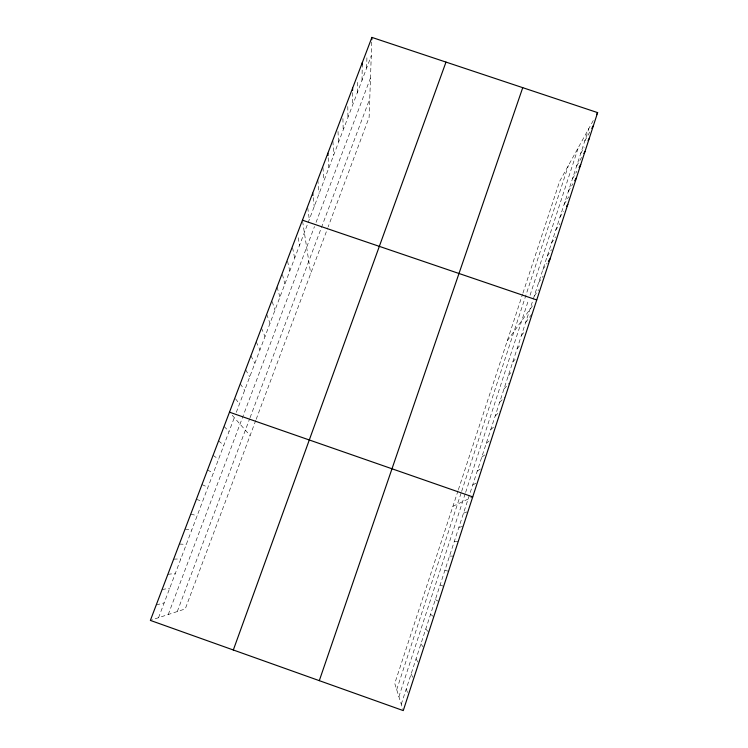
<?xml version="1.0" encoding="UTF-8"?>
<svg xmlns="http://www.w3.org/2000/svg" width="748" height="748" viewBox="0 0 748 748"><rect width="100%" height="100%" fill="white"/><g stroke="black" fill="none" stroke-linecap="round" stroke-linejoin="round"><path stroke-width="0.56" stroke-dasharray="3.74 2.81" d="M357.338 92.621L357.432 79.971M362.004 80.307L362.266 64.852M366.642 68.059L366.959 55.633M371.737 42.019L369.119 117.324L328.176 226.812M398.899 696.669L465.293 493.465M465.63 492.436L528.677 299.49M530.061 295.254L578.326 147.543M401.265 704.223L532.903 300.191M533.24 299.163L588.844 128.516M458.019 490.791L394.757 683.448L402.929 709.534M458.384 489.688L522.59 294.16M522.936 293.113L559.635 181.353L593.79 119.577M396.702 689.637L461.301 492.455M461.647 491.389L568.433 165.43M255.779 420.376L185.261 608.909L150.367 620.401M256.181 419.291L327.792 227.831M177.295 611.527L249.654 418.758M250.047 417.721L369.764 98.801M168.253 614.51L314.487 226.541M316.058 222.399L370.484 77.988M158.557 617.708L234.302 417.636M236.293 412.372L307.662 223.858M308.073 222.764L371.251 55.876M584.777 140.989L590.191 131.321M580.691 153.536L584.104 147.515M576.586 166.14L581.626 157.37M572.454 178.819L576.867 171.255M568.302 191.563L572.949 183.718M564.123 204.382L568.695 196.789M559.925 217.266L563.553 211.338M555.708 230.216L559.869 223.559M551.463 243.24L555.549 236.836M547.19 256.34L551.538 249.673M542.908 269.514L547.162 263.118M538.588 282.753L543.142 276.087M534.25 296.068L538.7 289.71M507.266 340.817L533.623 304.277M525.629 322.528L531.66 314.412M521.347 335.665L524.629 331.401M517.046 348.877L520.599 344.417M512.717 362.163L516.185 357.974M508.369 375.515L511.417 371.999M503.993 388.941L509.192 383.247M499.589 402.443L504.648 397.197M495.167 416.019L499.991 411.335M490.716 429.679L495.4 425.444M486.247 443.405L490.66 439.731M481.749 457.206L486.022 453.989M477.224 471.09L482.189 467.771M472.68 485.05L476.513 482.843M452.933 506.293L472.727 496.887M463.498 513.203L467.061 511.894M156.239 604.954L164.167 602.879M458.879 527.396L463.152 526.34M162.073 589.592L169.749 588.134M454.223 541.674L458.328 541.197M167.879 574.314L175.294 573.482M173.648 559.139L180.82 558.906M449.548 556.035L453.466 556.147M179.38 544.048L186.299 544.413M185.083 529.051L191.759 530.014M444.845 570.472L448.585 571.182M190.74 514.138L197.182 515.681M196.378 499.318L202.568 501.44M440.114 584.992L443.667 586.301M201.979 484.582L207.935 487.275M207.542 469.931L213.264 473.194M435.355 599.597L438.721 601.514M213.077 455.364L218.566 459.188M430.568 614.286L433.747 616.82M218.575 440.89L223.839 445.256M224.045 426.491L229.084 431.409M425.752 629.059L428.744 632.21M232.235 415.299L250.103 435.542M235.545 398.806L239.482 403.939M420.909 643.916L423.705 647.703M240.267 383.808L244.643 390.316M245.615 369.736L249.767 376.777M416.047 658.866L418.123 662.401M250.926 355.758L254.862 363.304M411.148 673.892L413.064 677.95M256.209 341.845L259.939 349.905M261.463 328.026L264.979 336.581M406.22 689.011L408.417 694.733M266.69 314.272L270 323.332M272.225 301.668L274.984 310.158M277.05 287.008L279.948 297.05M282.454 274.544L284.885 284.016M287.541 261.155L289.794 271.047M292.58 247.728L294.675 258.154M298.19 237.733L299.527 245.325M302.613 221.305L310.701 273.525M307.727 207.71L309.307 219.501M313.216 197.612L314.235 206.495M317.788 179.791L319.125 193.564M322.94 167.571L323.996 180.707M328.176 157.753L328.839 167.917M332.935 141.241L333.655 155.201M338.021 131.433L338.442 142.55M342.911 118.549L343.201 129.965M347.792 106.506L347.942 117.455M352.617 92.659L352.654 105.001"/><path stroke-width="1.12" d="M362.266 64.852L362.303 62.645M371.812 39.709L371.896 37.4L597.633 112.621L403.266 710.6L150.367 620.401L371.896 37.4M319.303 680.652L522.74 87.666M233.32 649.993L445.995 62.093M596.53 114.603L597.633 112.621M591.818 128.413L593.445 125.514M588.087 140.493L589.228 138.483M583.87 153.471L584.983 151.526M579.074 167.477L580.719 164.644M574.688 180.773L576.437 177.828M566.582 206.401L567.788 204.428M548.378 261.295L550.201 258.546M302.444 220.183L536.737 299.957M229.486 412.185L472.727 496.887M312.701 193.18L312.954 195.396M327.876 153.237L328.026 155.5M352.607 88.171L352.607 90.415"/></g></svg>
